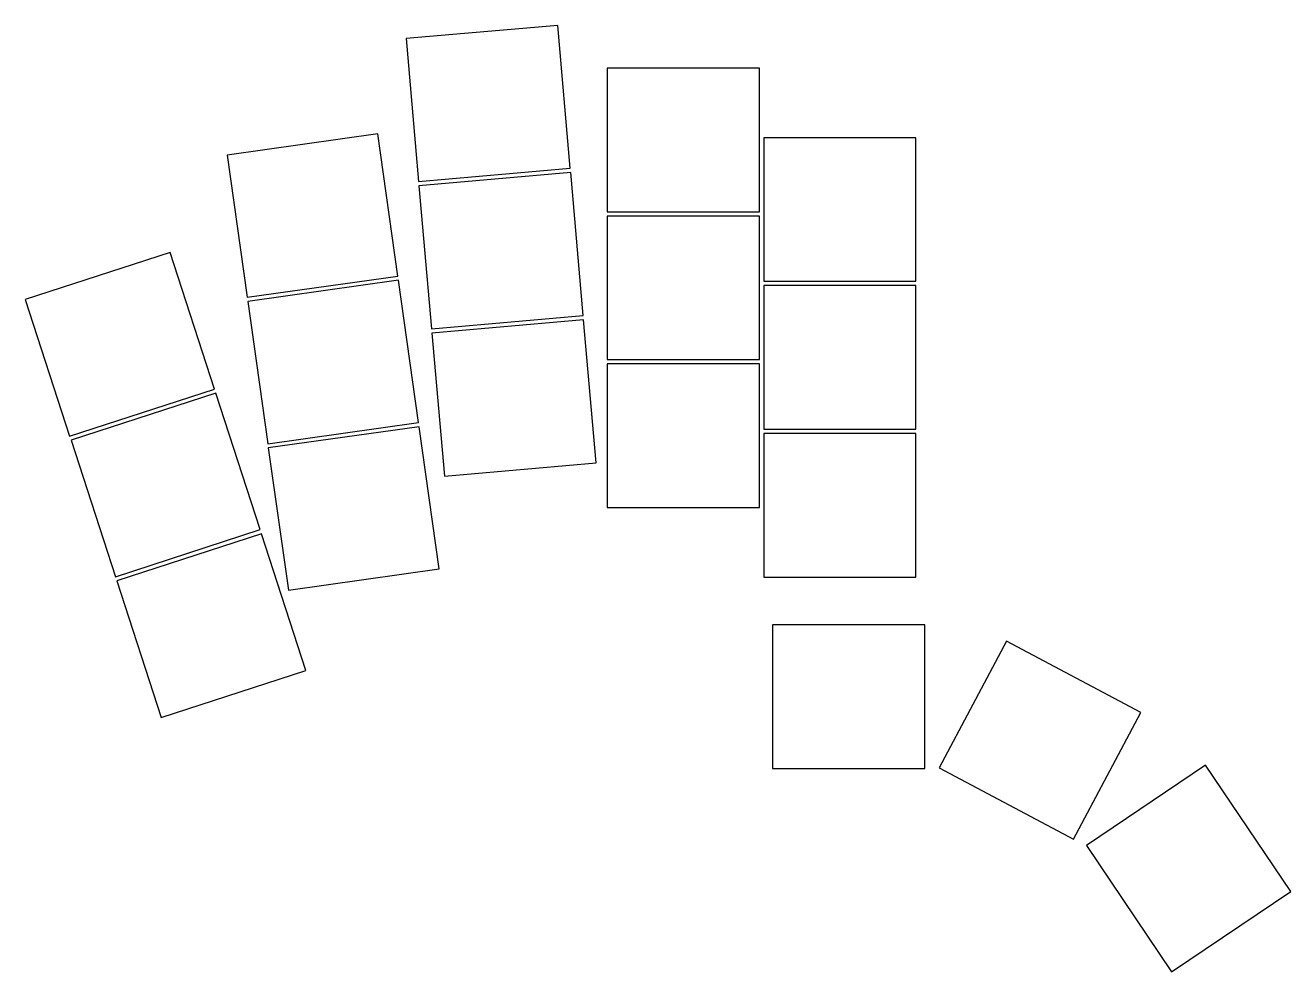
# Model space of a CAD drawing. Header units: millimetres. Extents: x 129 to 274, y -190 to -81.
import ezdxf

# ---------------------------------------------------------------- set-up
doc = ezdxf.new("R2010")
doc.units = ezdxf.units.MM

msp = doc.modelspace()

# ---------------------------------------------------------------- linework, layer by layer
for p, q in [((189.82, -81), (172.38, -82.52)), ((191.25, -97.43), (189.82, -81)), ((172.38, -82.52), (173.82, -98.96)), ((212.98, -85.92), (195.48, -85.92)), ((195.48, -85.92), (195.48, -102.42)), ((212.98, -102.42), (212.98, -85.92)), ((169.15, -93.48), (151.82, -95.91)), ((171.45, -109.82), (169.15, -93.48)), ((230.98, -93.92), (213.48, -93.92)), ((213.48, -93.92), (213.48, -110.42)), ((230.98, -110.42), (230.98, -93.92)), ((151.82, -95.91), (154.12, -112.25)), ((173.82, -98.96), (191.25, -97.43)), ((191.3, -97.93), (173.86, -99.46)), ((192.74, -114.37), (191.3, -97.93)), ((173.86, -99.46), (175.3, -115.89)), ((195.48, -102.42), (212.98, -102.42)), ((212.98, -102.92), (195.48, -102.92)), ((195.48, -102.92), (195.48, -119.42)), ((212.98, -119.42), (212.98, -102.92)), ((145.27, -107.11), (128.62, -112.52)), ((150.36, -122.81), (145.27, -107.11)), ((154.12, -112.25), (171.45, -109.82)), ((171.52, -110.31), (154.19, -112.75)), ((173.81, -126.65), (171.52, -110.31)), ((213.48, -110.42), (230.98, -110.42)), ((230.98, -110.92), (213.48, -110.92)), ((213.48, -110.92), (213.48, -127.42)), ((230.98, -127.42), (230.98, -110.92)), ((128.62, -112.52), (133.72, -128.21)), ((154.19, -112.75), (156.49, -129.09)), ((175.3, -115.89), (192.74, -114.37)), ((192.78, -114.87), (175.35, -116.39)), ((194.22, -131.3), (192.78, -114.87)), ((175.35, -116.39), (176.78, -132.83)), ((195.48, -119.42), (212.98, -119.42)), ((212.98, -119.92), (195.48, -119.92)), ((195.48, -119.92), (195.48, -136.42)), ((212.98, -136.42), (212.98, -119.92)), ((133.72, -128.21), (150.36, -122.81)), ((150.52, -123.28), (133.88, -128.69)), ((155.62, -138.97), (150.52, -123.28)), ((156.49, -129.09), (173.81, -126.65)), ((173.88, -127.15), (156.55, -129.58)), ((176.18, -143.49), (173.88, -127.15)), ((213.48, -127.42), (230.98, -127.42)), ((230.98, -127.92), (213.48, -127.92)), ((213.48, -127.92), (213.48, -144.42)), ((230.98, -144.42), (230.98, -127.92)), ((133.88, -128.69), (138.97, -144.38)), ((156.55, -129.58), (158.85, -145.92)), ((176.78, -132.83), (194.22, -131.3)), ((195.48, -136.42), (212.98, -136.42)), ((138.97, -144.38), (155.62, -138.97)), ((155.77, -139.45), (139.13, -144.86)), ((160.87, -155.14), (155.77, -139.45)), ((158.85, -145.92), (176.18, -143.49)), ((139.13, -144.86), (144.23, -160.55)), ((213.48, -144.42), (230.98, -144.42)), ((231.98, -149.92), (214.48, -149.92)), ((214.48, -149.92), (214.48, -166.42)), ((231.98, -166.42), (231.98, -149.92)), ((241.38, -151.78), (233.63, -166.35)), ((256.83, -159.99), (241.38, -151.78)), ((144.23, -160.55), (160.87, -155.14)), ((249.08, -174.56), (256.83, -159.99)), ((214.48, -166.42), (231.98, -166.42)), ((233.63, -166.35), (249.08, -174.56)), ((264.26, -166.04), (250.58, -175.27)), ((274.04, -180.55), (264.26, -166.04)), ((250.58, -175.27), (260.36, -189.78)), ((260.36, -189.78), (274.04, -180.55))]:
    msp.add_line(p, q)

doc.saveas('drawing.dxf')
